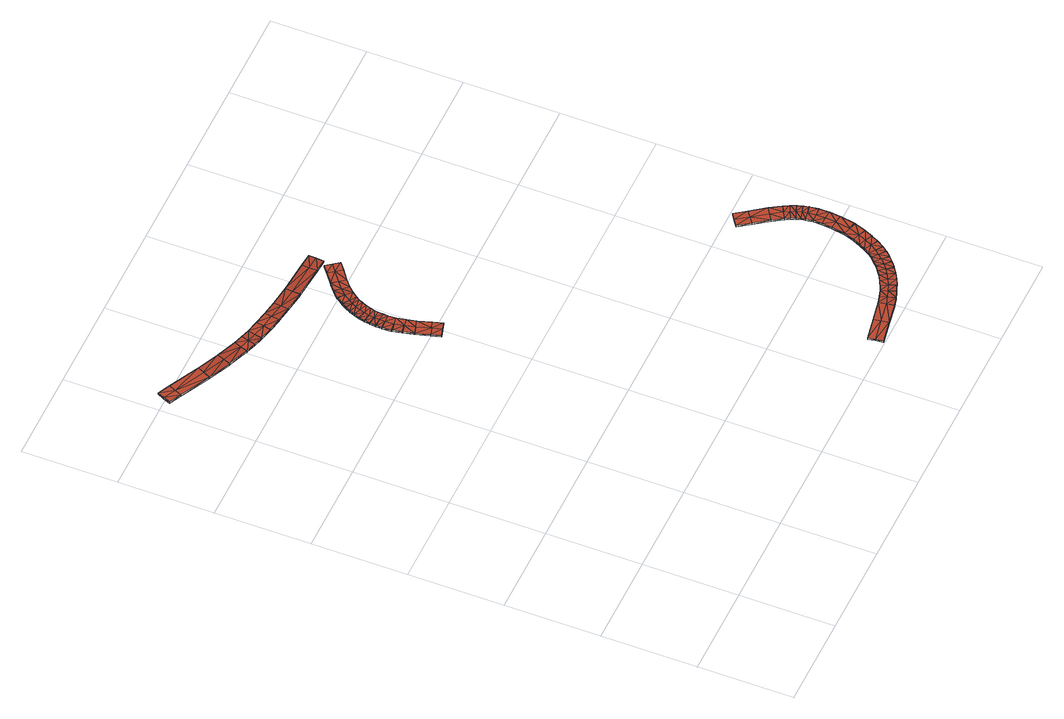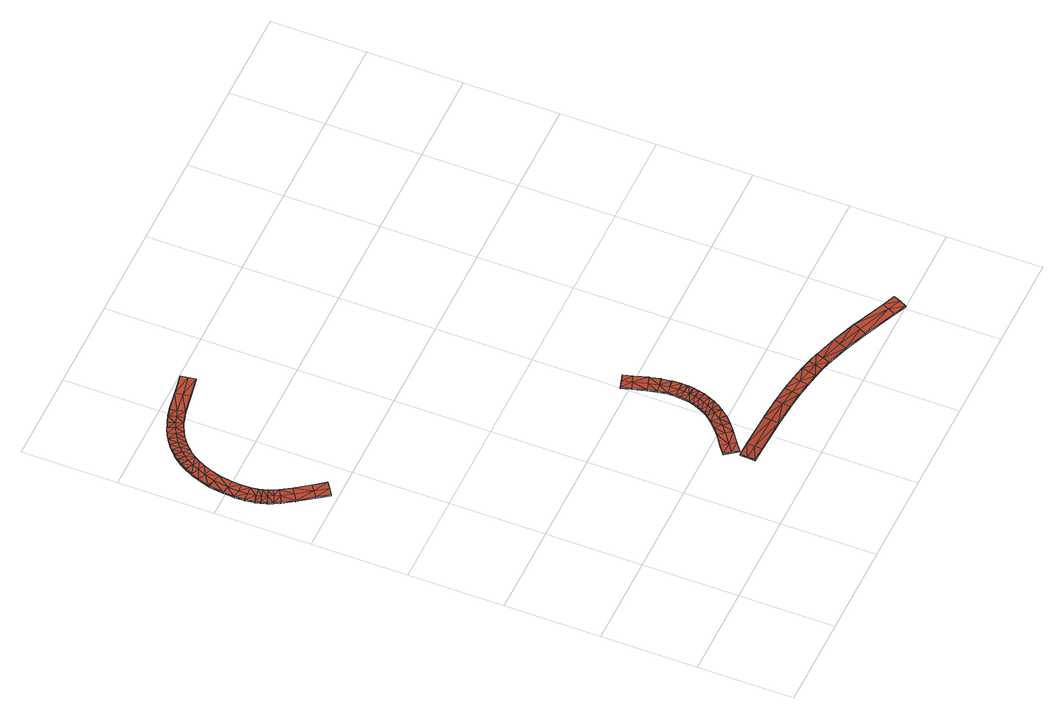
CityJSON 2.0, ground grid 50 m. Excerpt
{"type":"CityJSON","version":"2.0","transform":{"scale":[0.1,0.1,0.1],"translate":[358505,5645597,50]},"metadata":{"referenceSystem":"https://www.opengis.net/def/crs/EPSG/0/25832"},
"CityObjects":{
"building1":{"type":"Building","attributes":{"Geometrietyp2DReferenz":"2000","Gemeindeschluessel":"05315000","function":"53001_1830","roofType":"9999","measuredHeight":1},"geometry":[{"type":"Solid","lod":"2","boundaries":[[[[0,1,2]],[[1,3,2]],[[4,5,0]],[[5,1,0]],[[6,7,4]],[[7,5,4]],[[8,9,6]],[[9,7,6]],[[10,11,8]],[[11,9,8]],[[12,13,10]],[[13,11,10]],[[14,15,12]],[[15,13,12]],[[16,17,14]],[[17,15,14]],[[18,19,16]],[[19,17,16]],[[20,21,18]],[[21,19,18]],[[22,23,20]],[[23,21,20]],[[24,25,22]],[[25,23,22]],[[26,27,24]],[[27,25,24]],[[28,29,26]],[[29,27,26]],[[30,31,28]],[[31,29,28]],[[32,33,30]],[[33,31,30]],[[34,35,32]],[[35,33,32]],[[36,37,34]],[[37,35,34]],[[38,39,36]],[[39,37,36]],[[40,41,38]],[[41,39,38]],[[42,43,40]],[[43,41,40]],[[44,45,42]],[[45,43,42]],[[46,47,44]],[[47,45,44]],[[48,49,46]],[[49,47,46]],[[50,51,48]],[[51,49,48]],[[52,53,50]],[[53,51,50]],[[54,55,52]],[[55,53,52]],[[56,57,54]],[[57,55,54]],[[58,59,56]],[[59,57,56]],[[60,61,58]],[[61,59,58]],[[62,63,60]],[[63,61,60]],[[64,65,66]],[[66,67,62]],[[67,63,62]],[[65,67,66]],[[68,69,64]],[[69,65,64]],[[70,71,68]],[[71,69,68]],[[72,73,70]],[[73,71,70]],[[74,75,72]],[[75,73,72]],[[76,77,74]],[[77,75,74]],[[78,79,76]],[[79,77,76]],[[80,81,78]],[[81,79,78]],[[82,83,80]],[[83,81,80]],[[84,85,82]],[[85,83,82]],[[86,87,84]],[[87,85,84]],[[2,3,86]],[[3,87,86]],[[88,3,1]],[[88,1,5]],[[89,88,7]],[[7,88,5]],[[90,89,9]],[[9,89,7]],[[91,90,9]],[[91,9,11]],[[91,11,92]],[[92,11,13]],[[92,13,15]],[[92,15,93]],[[93,15,94]],[[94,15,17]],[[94,17,95]],[[95,17,19]],[[95,19,96]],[[96,19,21]],[[96,21,23]],[[96,23,97]],[[98,27,29]],[[97,23,98]],[[98,23,25]],[[98,25,27]],[[85,87,3]],[[85,3,88]],[[83,85,88]],[[83,88,89]],[[83,89,81]],[[79,81,89]],[[79,89,90]],[[79,90,77]],[[77,90,75]],[[73,75,90]],[[73,90,91]],[[73,91,71]],[[71,91,69]],[[69,91,65]],[[65,91,92]],[[65,92,67]],[[67,92,63]],[[63,92,61]],[[61,92,59]],[[59,92,93]],[[59,93,57]],[[57,93,55]],[[55,93,94]],[[55,94,53]],[[53,94,51]],[[51,94,49]],[[49,94,47]],[[47,94,95]],[[47,95,45]],[[45,95,43]],[[43,95,41]],[[41,95,96]],[[41,96,39]],[[39,96,97]],[[39,97,37]],[[37,97,35]],[[35,97,33]],[[33,97,98]],[[33,98,29]],[[33,29,31]],[[54,52,99]],[[52,50,99]],[[50,48,99]],[[48,46,99]],[[46,100,99]],[[46,44,100]],[[44,42,100]],[[42,40,100]],[[40,101,100]],[[40,38,101]],[[38,102,101]],[[38,36,102]],[[36,34,102]],[[34,32,102]],[[32,103,102]],[[32,28,103]],[[32,30,28]],[[6,4,104]],[[104,0,2]],[[104,4,0]],[[105,6,104]],[[106,8,105]],[[8,6,105]],[[107,8,106]],[[107,10,8]],[[107,108,10]],[[108,12,10]],[[108,14,12]],[[108,109,14]],[[109,99,14]],[[99,16,14]],[[99,100,16]],[[100,18,16]],[[100,101,18]],[[101,20,18]],[[101,22,20]],[[101,102,22]],[[102,103,22]],[[103,24,22]],[[103,26,24]],[[103,28,26]],[[84,2,86]],[[84,104,2]],[[82,104,84]],[[82,105,104]],[[82,80,105]],[[78,105,80]],[[78,106,105]],[[78,76,106]],[[76,74,106]],[[72,106,74]],[[72,107,106]],[[72,70,107]],[[70,68,107]],[[68,64,107]],[[64,108,107]],[[64,66,108]],[[66,62,108]],[[62,60,108]],[[60,58,108]],[[58,109,108]],[[58,56,109]],[[56,54,109]],[[54,99,109]]]],"semantics":{"surfaces":[{"type":"WallSurface"},{"type":"GroundSurface"},{"type":"RoofSurface"}],"values":[[0,0,0,0,0,0,0,0,0,0,0,0,0,0,0,0,0,0,0,0,0,0,0,0,0,0,0,0,0,0,0,0,0,0,0,0,0,0,0,0,0,0,0,0,0,0,0,0,0,0,0,0,0,0,0,0,0,0,0,0,0,0,0,0,0,0,0,0,0,0,0,0,0,0,0,0,0,0,0,0,0,0,0,0,0,0,0,0,1,1,1,1,1,1,1,1,1,1,1,1,1,1,1,1,1,1,1,1,1,1,1,1,1,1,1,1,1,1,1,1,1,1,1,1,1,1,1,1,1,1,1,1,1,1,1,1,1,1,1,1,1,1,1,1,1,1,1,1,1,1,1,1,2,2,2,2,2,2,2,2,2,2,2,2,2,2,2,2,2,2,2,2,2,2,2,2,2,2,2,2,2,2,2,2,2,2,2,2,2,2,2,2,2,2,2,2,2,2,2,2,2,2,2,2,2,2,2,2,2,2,2,2,2,2,2,2]]}}]},
"building2":{"type":"Building","attributes":{"Geometrietyp2DReferenz":"2000","Gemeindeschluessel":"05315000","function":"53001_1830","roofType":"9999","measuredHeight":1},"geometry":[{"type":"Solid","lod":"2","boundaries":[[[[110,111,112]],[[113,114,115]],[[114,110,115]],[[116,117,113]],[[117,114,113]],[[118,119,116]],[[119,117,116]],[[120,121,118]],[[121,119,118]],[[122,123,120]],[[123,121,120]],[[124,125,122]],[[125,123,122]],[[126,127,124]],[[127,125,124]],[[128,129,126]],[[129,127,126]],[[130,131,128]],[[131,129,128]],[[132,133,130]],[[133,131,130]],[[134,135,132]],[[135,133,132]],[[136,137,134]],[[137,135,134]],[[138,139,140]],[[140,139,136]],[[139,137,136]],[[141,138,140]],[[142,143,141]],[[143,138,141]],[[144,145,146]],[[146,147,142]],[[147,143,142]],[[145,147,146]],[[148,149,150]],[[150,149,144]],[[149,145,144]],[[151,148,150]],[[152,153,151]],[[153,148,151]],[[154,155,152]],[[155,153,152]],[[156,157,154]],[[157,155,154]],[[158,159,156]],[[159,157,156]],[[160,161,158]],[[161,159,158]],[[162,163,160]],[[163,161,160]],[[164,165,162]],[[165,163,162]],[[166,167,164]],[[167,165,164]],[[168,169,166]],[[169,167,166]],[[170,171,168]],[[171,169,168]],[[172,173,170]],[[173,171,170]],[[174,175,172]],[[175,173,172]],[[176,177,174]],[[177,175,174]],[[178,179,176]],[[180,179,178]],[[179,177,176]],[[181,180,178]],[[182,183,181]],[[183,180,181]],[[184,185,182]],[[185,183,182]],[[186,187,184]],[[187,185,184]],[[188,189,186]],[[189,187,186]],[[190,191,188]],[[191,189,188]],[[192,193,190]],[[193,191,190]],[[194,195,192]],[[196,197,198]],[[195,193,192]],[[198,199,194]],[[199,195,194]],[[197,199,198]],[[200,201,196]],[[201,197,196]],[[202,203,200]],[[203,201,200]],[[204,205,202]],[[205,203,202]],[[206,207,204]],[[207,205,204]],[[208,209,206]],[[210,209,208]],[[209,207,206]],[[211,210,208]],[[212,213,211]],[[213,210,211]],[[214,215,212]],[[215,213,212]],[[216,217,214]],[[217,215,214]],[[218,219,220]],[[220,219,216]],[[219,217,216]],[[221,218,220]],[[222,223,221]],[[223,218,221]],[[224,225,222]],[[225,223,222]],[[226,227,224]],[[227,225,224]],[[228,229,226]],[[230,229,228]],[[229,227,226]],[[231,230,228]],[[232,233,231]],[[233,230,231]],[[234,235,232]],[[235,233,232]],[[236,237,234]],[[237,235,234]],[[238,239,236]],[[239,237,236]],[[240,241,238]],[[241,239,238]],[[242,243,240]],[[244,245,246]],[[243,241,240]],[[246,247,242]],[[247,243,242]],[[245,247,246]],[[248,249,244]],[[249,245,244]],[[112,111,248]],[[111,249,248]],[[115,110,112]],[[147,145,143]],[[143,145,250]],[[149,148,251]],[[149,251,250]],[[250,145,149]],[[155,157,252]],[[155,252,153]],[[153,252,251]],[[251,148,153]],[[161,163,253]],[[161,253,252]],[[252,157,159]],[[253,163,165]],[[252,159,161]],[[167,169,254]],[[167,254,253]],[[253,165,167]],[[173,175,255]],[[173,255,254]],[[254,169,171]],[[254,171,173]],[[179,180,256]],[[179,256,177]],[[177,256,255]],[[177,255,175]],[[185,187,257]],[[185,257,256]],[[185,256,183]],[[183,256,180]],[[191,193,258]],[[191,258,257]],[[191,257,189]],[[189,257,187]],[[195,199,258]],[[258,199,259]],[[259,199,197]],[[195,258,193]],[[259,197,201]],[[260,219,218]],[[260,218,223]],[[260,223,225]],[[260,225,227]],[[260,227,261]],[[261,227,229]],[[261,229,230]],[[261,230,233]],[[261,233,262]],[[262,233,235]],[[262,235,237]],[[262,237,263]],[[263,237,239]],[[263,239,243]],[[243,239,241]],[[143,250,138]],[[138,250,139]],[[250,251,137]],[[250,137,139]],[[251,252,135]],[[251,135,137]],[[252,253,133]],[[252,133,135]],[[253,254,133]],[[133,254,131]],[[254,255,131]],[[131,255,129]],[[255,256,129]],[[129,256,127]],[[256,257,125]],[[256,125,127]],[[257,258,123]],[[257,123,125]],[[258,259,121]],[[258,121,123]],[[121,259,119]],[[119,259,264]],[[119,264,117]],[[117,264,265]],[[117,265,114]],[[114,265,266]],[[259,201,264]],[[264,201,203]],[[264,203,205]],[[264,205,207]],[[264,207,265]],[[265,207,209]],[[114,266,110]],[[110,266,260]],[[110,260,261]],[[110,261,111]],[[111,261,262]],[[111,262,249]],[[249,262,263]],[[249,263,245]],[[245,263,247]],[[265,209,210]],[[265,210,213]],[[265,213,215]],[[265,215,266]],[[266,215,217]],[[266,217,219]],[[266,219,260]],[[247,263,243]],[[267,132,268]],[[267,134,132]],[[268,132,269]],[[132,130,269]],[[269,130,270]],[[130,128,270]],[[270,128,271]],[[128,126,271]],[[272,150,144]],[[154,267,156]],[[154,152,267]],[[152,273,267]],[[273,152,151]],[[160,268,162]],[[160,267,268]],[[267,158,156]],[[267,160,158]],[[166,269,168]],[[271,124,274]],[[271,126,124]],[[274,122,275]],[[274,124,122]],[[275,120,276]],[[275,122,120]],[[120,118,276]],[[118,277,276]],[[166,268,269]],[[268,164,162]],[[268,166,164]],[[172,270,174]],[[172,269,270]],[[269,170,168]],[[269,172,170]],[[118,116,277]],[[116,278,277]],[[116,113,278]],[[113,279,278]],[[113,115,279]],[[115,280,279]],[[115,281,280]],[[115,112,281]],[[178,271,181]],[[178,176,271]],[[176,270,271]],[[176,174,270]],[[184,274,186]],[[184,271,274]],[[112,282,281]],[[112,248,282]],[[248,283,282]],[[248,244,283]],[[244,246,283]],[[246,242,283]],[[184,182,271]],[[182,181,271]],[[190,275,192]],[[190,274,275]],[[190,188,274]],[[188,186,274]],[[194,275,198]],[[275,276,198]],[[276,196,198]],[[194,192,275]],[[276,200,196]],[[276,277,200]],[[277,202,200]],[[277,204,202]],[[277,206,204]],[[277,278,206]],[[278,208,206]],[[278,211,208]],[[278,212,211]],[[278,214,212]],[[278,279,214]],[[279,216,214]],[[279,220,216]],[[279,280,220]],[[280,221,220]],[[280,222,221]],[[280,224,222]],[[280,226,224]],[[280,281,226]],[[281,228,226]],[[281,231,228]],[[281,232,231]],[[281,282,232]],[[282,234,232]],[[282,236,234]],[[282,283,236]],[[283,238,236]],[[283,242,238]],[[242,240,238]],[[146,142,144]],[[142,272,144]],[[150,273,151]],[[150,272,273]],[[142,141,272]],[[141,140,272]],[[272,136,273]],[[272,140,136]],[[273,134,267]],[[273,136,134]]]],"semantics":{"surfaces":[{"type":"WallSurface"},{"type":"GroundSurface"},{"type":"RoofSurface"}],"values":[[0,0,0,0,0,0,0,0,0,0,0,0,0,0,0,0,0,0,0,0,0,0,0,0,0,0,0,0,0,0,0,0,0,0,0,0,0,0,0,0,0,0,0,0,0,0,0,0,0,0,0,0,0,0,0,0,0,0,0,0,0,0,0,0,0,0,0,0,0,0,0,0,0,0,0,0,0,0,0,0,0,0,0,0,0,0,0,0,0,0,0,0,0,0,0,0,0,0,0,0,0,0,0,0,0,0,0,0,0,0,0,0,0,0,0,0,0,0,0,0,0,0,0,0,0,0,0,0,0,0,0,0,0,0,0,0,0,0,0,0,1,1,1,1,1,1,1,1,1,1,1,1,1,1,1,1,1,1,1,1,1,1,1,1,1,1,1,1,1,1,1,1,1,1,1,1,1,1,1,1,1,1,1,1,1,1,1,1,1,1,1,1,1,1,1,1,1,1,1,1,1,1,1,1,1,1,1,1,1,1,1,1,1,1,1,1,1,1,1,1,1,1,1,1,1,1,1,1,1,1,1,1,1,1,1,1,1,1,1,1,1,1,2,2,2,2,2,2,2,2,2,2,2,2,2,2,2,2,2,2,2,2,2,2,2,2,2,2,2,2,2,2,2,2,2,2,2,2,2,2,2,2,2,2,2,2,2,2,2,2,2,2,2,2,2,2,2,2,2,2,2,2,2,2,2,2,2,2,2,2,2,2,2,2,2,2,2,2,2,2,2,2,2,2,2,2,2,2,2,2,2,2,2,2,2,2,2,2,2,2,2,2,2,2]]}}]},
"building3":{"type":"Building","attributes":{"Geometrietyp2DReferenz":"2000","Gemeindeschluessel":"05315000","function":"53001_1830","roofType":"9999","measuredHeight":1},"geometry":[{"type":"Solid","lod":"2","boundaries":[[[[284,285,286]],[[285,287,286]],[[288,289,284]],[[289,285,284]],[[290,291,288]],[[291,289,288]],[[292,293,290]],[[293,291,290]],[[294,295,292]],[[295,293,292]],[[296,297,294]],[[297,295,294]],[[298,299,296]],[[299,297,296]],[[300,301,298]],[[301,299,298]],[[302,303,300]],[[303,301,300]],[[304,305,302]],[[305,303,302]],[[306,307,304]],[[307,305,304]],[[308,309,306]],[[309,307,306]],[[310,311,308]],[[311,309,308]],[[312,313,310]],[[313,311,310]],[[314,315,312]],[[315,313,312]],[[316,317,314]],[[317,315,314]],[[318,319,316]],[[319,317,316]],[[320,321,318]],[[321,319,318]],[[322,323,320]],[[323,321,320]],[[324,325,322]],[[325,323,322]],[[326,327,324]],[[327,325,324]],[[328,329,326]],[[329,327,326]],[[330,331,328]],[[331,329,328]],[[332,333,330]],[[333,331,330]],[[334,335,332]],[[335,333,332]],[[336,337,334]],[[337,335,334]],[[338,339,336]],[[339,337,336]],[[340,341,338]],[[341,339,338]],[[342,343,340]],[[343,341,340]],[[344,345,342]],[[345,343,342]],[[346,347,344]],[[347,345,344]],[[348,349,346]],[[349,347,346]],[[350,351,348]],[[351,349,348]],[[352,353,350]],[[353,351,350]],[[354,355,352]],[[355,353,352]],[[356,357,354]],[[357,355,354]],[[358,359,356]],[[359,357,356]],[[360,361,358]],[[361,359,358]],[[362,363,360]],[[364,365,362]],[[363,361,360]],[[365,363,362]],[[366,367,364]],[[367,365,364]],[[368,369,366]],[[369,367,366]],[[370,371,368]],[[371,369,368]],[[372,373,370]],[[373,371,370]],[[374,375,372]],[[375,373,372]],[[376,377,374]],[[377,375,374]],[[378,379,376]],[[379,377,376]],[[380,381,378]],[[381,379,378]],[[382,383,380]],[[383,381,380]],[[384,385,382]],[[385,383,382]],[[386,387,384]],[[387,385,384]],[[388,389,386]],[[389,387,386]],[[390,391,388]],[[391,389,388]],[[392,393,390]],[[393,391,390]],[[394,395,392]],[[395,393,392]],[[396,397,394]],[[397,395,394]],[[398,399,396]],[[399,397,396]],[[400,401,398]],[[401,399,398]],[[402,403,400]],[[403,401,400]],[[404,405,402]],[[405,403,402]],[[406,407,404]],[[407,405,404]],[[408,409,406]],[[409,407,406]],[[410,411,408]],[[411,409,408]],[[412,413,410]],[[413,411,410]],[[414,415,412]],[[415,413,412]],[[416,417,414]],[[417,415,414]],[[418,419,416]],[[419,417,416]],[[420,421,418]],[[421,419,418]],[[422,423,420]],[[423,421,420]],[[424,425,422]],[[425,423,422]],[[426,427,424]],[[427,425,424]],[[428,429,426]],[[429,427,426]],[[430,431,428]],[[431,429,428]],[[432,433,430]],[[433,431,430]],[[434,435,432]],[[435,433,432]],[[436,437,434]],[[437,435,434]],[[438,439,436]],[[439,437,436]],[[440,441,438]],[[441,439,438]],[[442,443,440]],[[443,441,440]],[[444,445,442]],[[445,443,442]],[[446,447,444]],[[447,445,444]],[[448,449,446]],[[449,447,446]],[[450,451,448]],[[451,449,448]],[[452,453,450]],[[453,451,450]],[[454,455,452]],[[455,453,452]],[[456,457,454]],[[457,455,454]],[[458,459,456]],[[459,457,456]],[[460,461,458]],[[461,459,458]],[[462,463,460]],[[463,461,460]],[[464,465,462]],[[465,463,462]],[[466,467,464]],[[467,465,464]],[[468,469,466]],[[469,467,466]],[[470,471,468]],[[471,469,468]],[[472,473,470]],[[473,471,470]],[[474,475,472]],[[475,473,472]],[[476,477,474]],[[477,475,474]],[[478,479,476]],[[479,477,476]],[[480,481,478]],[[481,479,478]],[[482,483,480]],[[483,481,480]],[[484,485,482]],[[485,483,482]],[[486,487,484]],[[487,485,484]],[[488,489,486]],[[489,487,486]],[[490,491,488]],[[491,489,488]],[[492,493,490]],[[493,491,490]],[[494,495,492]],[[495,493,492]],[[286,287,494]],[[287,495,494]],[[496,311,497]],[[497,311,498]],[[498,311,313]],[[498,313,499]],[[499,313,315]],[[499,315,500]],[[500,315,317]],[[500,317,319]],[[500,319,501]],[[319,321,502]],[[319,502,501]],[[321,323,502]],[[502,323,503]],[[323,325,503]],[[503,325,504]],[[325,327,505]],[[325,505,504]],[[327,329,506]],[[327,506,505]],[[329,331,507]],[[329,507,506]],[[331,333,508]],[[331,508,507]],[[333,335,508]],[[508,335,509]],[[335,337,510]],[[335,510,509]],[[337,339,511]],[[337,511,510]],[[339,341,511]],[[511,341,343]],[[495,287,493]],[[493,287,512]],[[493,512,513]],[[493,513,491]],[[491,513,489]],[[489,513,487]],[[487,513,485]],[[485,513,514]],[[485,514,483]],[[483,514,481]],[[481,514,515]],[[481,515,479]],[[479,515,477]],[[477,515,475]],[[475,515,473]],[[473,515,516]],[[473,516,471]],[[471,516,469]],[[469,516,467]],[[467,516,517]],[[467,517,465]],[[465,517,463]],[[463,517,461]],[[461,517,518]],[[461,518,459]],[[459,518,457]],[[457,518,519]],[[457,519,455]],[[455,519,453]],[[453,519,451]],[[451,519,520]],[[451,520,449]],[[449,520,447]],[[447,520,445]],[[445,520,521]],[[445,521,443]],[[443,521,441]],[[441,521,439]],[[439,521,496]],[[439,496,437]],[[437,496,435]],[[435,496,433]],[[433,496,497]],[[433,497,431]],[[431,497,429]],[[429,497,427]],[[427,497,498]],[[427,498,425]],[[425,498,423]],[[423,498,421]],[[421,498,419]],[[419,498,499]],[[419,499,417]],[[417,499,415]],[[415,499,413]],[[287,285,512]],[[512,285,289]],[[512,289,291]],[[512,291,513]],[[513,291,514]],[[514,291,293]],[[514,293,295]],[[514,295,515]],[[515,295,516]],[[516,295,297]],[[516,297,299]],[[516,299,517]],[[517,299,301]],[[517,301,518]],[[518,301,303]],[[518,303,519]],[[519,303,305]],[[519,305,520]],[[520,305,307]],[[520,307,521]],[[521,307,309]],[[521,309,496]],[[496,309,311]],[[413,499,500]],[[413,500,411]],[[411,500,409]],[[409,500,407]],[[407,500,501]],[[407,501,405]],[[501,502,401]],[[401,502,399]],[[403,405,501]],[[403,501,401]],[[502,503,395]],[[395,503,393]],[[397,399,502]],[[397,502,395]],[[503,504,391]],[[391,504,389]],[[389,504,387]],[[391,393,503]],[[504,505,385]],[[385,505,383]],[[383,505,381]],[[387,504,385]],[[505,506,379]],[[379,506,377]],[[377,506,375]],[[381,505,379]],[[506,507,373]],[[373,507,371]],[[371,507,369]],[[375,506,373]],[[507,508,365]],[[365,508,363]],[[507,365,367]],[[507,367,369]],[[508,509,361]],[[361,509,359]],[[359,509,357]],[[508,361,363]],[[509,510,353]],[[353,510,351]],[[509,353,355]],[[509,355,357]],[[510,511,349]],[[349,511,347]],[[510,349,351]],[[511,343,347]],[[347,343,345]],[[522,523,322]],[[322,523,324]],[[523,524,324]],[[324,525,326]],[[324,524,525]],[[326,526,328]],[[326,525,526]],[[328,527,330]],[[328,526,527]],[[378,376,526]],[[376,374,526]],[[380,378,525]],[[526,372,527]],[[372,370,527]],[[370,368,527]],[[374,372,526]],[[527,364,528]],[[364,362,528]],[[330,528,332]],[[330,527,528]],[[332,528,334]],[[528,529,334]],[[334,530,336]],[[334,529,530]],[[336,531,338]],[[336,530,531]],[[338,531,340]],[[527,366,364]],[[527,368,366]],[[528,360,529]],[[360,358,529]],[[358,356,529]],[[528,362,360]],[[529,352,530]],[[352,350,530]],[[531,342,340]],[[494,492,286]],[[492,532,286]],[[492,533,532]],[[492,490,533]],[[490,488,533]],[[488,486,533]],[[486,484,533]],[[484,534,533]],[[484,482,534]],[[482,480,534]],[[529,354,352]],[[529,356,354]],[[530,348,531]],[[480,535,534]],[[480,478,535]],[[478,476,535]],[[476,474,535]],[[474,472,535]],[[472,536,535]],[[472,470,536]],[[470,468,536]],[[468,466,536]],[[348,346,531]],[[530,350,348]],[[531,346,342]],[[346,344,342]],[[286,532,284]],[[466,537,536]],[[466,464,537]],[[464,462,537]],[[462,460,537]],[[460,538,537]],[[460,458,538]],[[458,456,538]],[[456,539,538]],[[456,454,539]],[[532,288,284]],[[532,290,288]],[[532,533,290]],[[533,534,290]],[[534,292,290]],[[534,294,292]],[[534,535,294]],[[535,536,294]],[[536,296,294]],[[454,452,539]],[[452,450,539]],[[450,540,539]],[[450,448,540]],[[448,446,540]],[[446,444,540]],[[444,541,540]],[[444,442,541]],[[442,440,541]],[[536,298,296]],[[536,537,298]],[[537,300,298]],[[537,538,300]],[[538,302,300]],[[538,539,302]],[[539,304,302]],[[539,540,304]],[[540,306,304]],[[540,541,306]],[[440,438,541]],[[438,542,541]],[[438,436,542]],[[436,434,542]],[[434,432,542]],[[432,543,542]],[[432,430,543]],[[430,428,543]],[[428,426,543]],[[426,544,543]],[[426,424,544]],[[424,422,544]],[[422,420,544]],[[420,418,544]],[[418,545,544]],[[418,416,545]],[[416,414,545]],[[414,412,545]],[[412,546,545]],[[412,410,546]],[[410,408,546]],[[408,406,546]],[[406,547,546]],[[406,404,547]],[[547,400,522]],[[400,398,522]],[[541,308,306]],[[541,542,308]],[[542,310,308]],[[542,543,310]],[[543,544,310]],[[544,312,310]],[[402,547,404]],[[402,400,547]],[[522,394,523]],[[394,392,523]],[[396,522,398]],[[396,394,522]],[[523,390,524]],[[390,388,524]],[[544,545,312]],[[545,314,312]],[[545,546,314]],[[546,316,314]],[[546,318,316]],[[546,547,318]],[[318,522,320]],[[318,547,522]],[[320,522,322]],[[388,386,524]],[[390,523,392]],[[524,384,525]],[[384,382,525]],[[382,380,525]],[[386,384,524]],[[525,378,526]]]],"semantics":{"surfaces":[{"type":"WallSurface"},{"type":"GroundSurface"},{"type":"RoofSurface"}],"values":[[0,0,0,0,0,0,0,0,0,0,0,0,0,0,0,0,0,0,0,0,0,0,0,0,0,0,0,0,0,0,0,0,0,0,0,0,0,0,0,0,0,0,0,0,0,0,0,0,0,0,0,0,0,0,0,0,0,0,0,0,0,0,0,0,0,0,0,0,0,0,0,0,0,0,0,0,0,0,0,0,0,0,0,0,0,0,0,0,0,0,0,0,0,0,0,0,0,0,0,0,0,0,0,0,0,0,0,0,0,0,0,0,0,0,0,0,0,0,0,0,0,0,0,0,0,0,0,0,0,0,0,0,0,0,0,0,0,0,0,0,0,0,0,0,0,0,0,0,0,0,0,0,0,0,0,0,0,0,0,0,0,0,0,0,0,0,0,0,0,0,0,0,0,0,0,0,0,0,0,0,0,0,0,0,0,0,0,0,0,0,0,0,0,0,0,0,0,0,0,0,0,0,0,0,0,0,0,0,0,0,0,0,1,1,1,1,1,1,1,1,1,1,1,1,1,1,1,1,1,1,1,1,1,1,1,1,1,1,1,1,1,1,1,1,1,1,1,1,1,1,1,1,1,1,1,1,1,1,1,1,1,1,1,1,1,1,1,1,1,1,1,1,1,1,1,1,1,1,1,1,1,1,1,1,1,1,1,1,1,1,1,1,1,1,1,1,1,1,1,1,1,1,1,1,1,1,1,1,1,1,1,1,1,1,1,1,1,1,1,1,1,1,1,1,1,1,1,1,1,1,1,1,1,1,1,1,1,1,1,1,1,1,1,1,1,1,1,1,1,1,1,1,1,1,1,1,1,1,1,1,1,1,1,1,1,1,1,1,2,2,2,2,2,2,2,2,2,2,2,2,2,2,2,2,2,2,2,2,2,2,2,2,2,2,2,2,2,2,2,2,2,2,2,2,2,2,2,2,2,2,2,2,2,2,2,2,2,2,2,2,2,2,2,2,2,2,2,2,2,2,2,2,2,2,2,2,2,2,2,2,2,2,2,2,2,2,2,2,2,2,2,2,2,2,2,2,2,2,2,2,2,2,2,2,2,2,2,2,2,2,2,2,2,2,2,2,2,2,2,2,2,2,2,2,2,2,2,2,2,2,2,2,2,2,2,2,2,2,2,2,2,2,2,2,2,2,2,2,2,2,2,2,2,2,2,2,2,2,2,2,2,2,2,2]]}}]}
},
"vertices":[
[43,3024,83],[43,3024,73],[26,2987,83],[26,2987,73],[109,2992,80],[109,2992,70],[271,2916,73],[271,2916,63],[390,2865,67],[390,2865,57],[499,2825,61],[499,2825,51],[550,2810,59],[550,2810,49],[599,2797,56],[599,2797,46],[665,2783,53],[665,2783,43],[738,2771,50],[738,2771,40],[820,2760,45],[820,2760,35],[934,2748,38],[934,2748,28],[1109,2738,29],[1109,2738,19],[1182,2734,25],[1182,2734,15],[1180,2694,25],[1180,2694,15],[1177,2654,25],[1177,2654,15],[1105,2658,29],[1105,2658,19],[928,2668,38],[928,2668,28],[927,2668,38],[927,2668,28],[926,2668,38],[926,2668,28],[811,2680,45],[811,2680,35],[727,2691,50],[727,2691,40],[726,2691,50],[726,2691,40],[726,2692,50],[726,2692,40],[651,2704,53],[651,2704,43],[650,2704,53],[650,2704,43],[649,2704,53],[649,2704,43],[582,2719,56],[582,2719,46],[581,2719,56],[581,2719,46],[580,2719,56],[580,2719,46],[529,2733,59],[529,2733,49],[528,2733,59],[528,2733,49],[475,2749,61],[475,2749,51],[527,2733,59],[527,2733,49],[474,2749,61],[474,2749,51],[473,2750,61],[473,2750,51],[362,2790,67],[362,2790,57],[361,2790,67],[361,2790,57],[360,2791,67],[360,2791,57],[239,2842,73],[239,2842,63],[239,2843,73],[239,2843,63],[238,2843,73],[238,2843,63],[75,2920,80],[75,2920,70],[9,2951,83],[9,2951,73],[92,2956,70],[255,2879,63],[376,2828,57],[487,2787,51],[539,2771,49],[590,2758,46],[658,2743,43],[732,2731,40],[816,2720,35],[930,2708,28],[1107,2698,19],[658,2743,53],[732,2731,50],[816,2720,45],[930,2708,38],[1107,2698,29],[92,2956,80],[255,2879,73],[376,2828,67],[487,2787,61],[539,2771,59],[590,2758,56],
[1043,2445,21],[1072,2474,18],[1072,2474,28],[1020,2416,32],[1020,2416,22],[1043,2445,31],[1008,2397,34],[1008,2397,24],[997,2376,35],[997,2376,25],[987,2353,36],[987,2353,26],[979,2329,37],[979,2329,27],[972,2304,37],[972,2304,27],[968,2279,38],[968,2279,28],[965,2253,39],[965,2253,29],[964,2228,39],[964,2228,29],[966,2187,40],[966,2187,30],[974,2141,41],[974,2141,31],[986,2090,41],[986,2090,31],[1023,1968,32],[1008,2019,32],[1008,2019,42],[1023,1968,42],[985,1956,42],[985,1956,32],[932,1995,42],[932,1995,32],[946,1945,42],[946,1945,32],[909,2069,31],[909,2068,31],[909,2068,41],[909,2069,41],[909,2070,41],[909,2070,31],[896,2124,41],[896,2124,31],[895,2125,41],[895,2125,31],[895,2127,41],[895,2127,31],[887,2176,40],[887,2176,30],[887,2178,40],[887,2178,30],[886,2180,40],[886,2180,30],[884,2226,39],[884,2226,29],[884,2228,39],[884,2228,29],[884,2229,39],[884,2229,29],[885,2258,39],[885,2258,29],[885,2259,39],[885,2259,29],[885,2261,39],[885,2261,29],[888,2289,38],[888,2289,28],[888,2291,28],[888,2291,38],[889,2292,38],[889,2292,28],[894,2320,37],[894,2320,27],[894,2322,37],[894,2322,27],[894,2323,37],[894,2323,27],[902,2351,37],[902,2351,27],[902,2352,37],[902,2352,27],[902,2354,37],[902,2354,27],[912,2382,36],[912,2382,26],[912,2380,36],[912,2380,26],[913,2383,36],[913,2383,26],[924,2409,35],[924,2409,25],[924,2410,35],[924,2410,25],[925,2411,35],[925,2411,25],[938,2436,34],[938,2436,24],[939,2437,24],[939,2437,34],[939,2438,34],[939,2438,24],[954,2461,32],[954,2461,22],[955,2463,32],[955,2463,22],[982,2496,21],[956,2464,22],[956,2464,32],[982,2496,31],[983,2498,31],[983,2498,21],[984,2500,31],[984,2500,21],[1016,2532,28],[1016,2532,18],[1017,2533,28],[1017,2533,18],[1019,2534,18],[1019,2534,28],[1057,2566,26],[1057,2566,16],[1058,2567,26],[1058,2567,16],[1059,2568,26],[1059,2568,16],[1114,2609,23],[1114,2609,13],[1156,2642,21],[1156,2642,11],[1180,2610,21],[1180,2610,11],[1162,2545,23],[1162,2545,13],[1204,2578,21],[1204,2578,11],[1108,2505,26],[1108,2505,16],[970,2007,32],[948,2080,31],[934,2133,31],[926,2182,30],[924,2228,29],[925,2256,29],[928,2285,28],[933,2313,27],[940,2341,27],[949,2367,26],[1013,2472,21],[1044,2503,18],[1083,2536,16],[1138,2577,13],[960,2393,25],[973,2417,24],[987,2439,22],[934,2133,41],[926,2182,40],[924,2228,39],[925,2256,39],[928,2285,38],[970,2007,42],[948,2080,41],[933,2313,37],[940,2341,37],[949,2367,36],[960,2393,35],[973,2417,34],[987,2439,32],[1013,2472,31],[1044,2503,28],[1083,2536,26],[1138,2577,23],
[1750,85,19],[1750,85,9],[1757,45,19],[1757,45,9],[1865,106,23],[1865,106,13],[1970,125,27],[1970,125,17],[2008,134,29],[2008,134,19],[2042,145,31],[2042,145,21],[2071,157,33],[2071,157,23],[2100,171,34],[2100,171,24],[2127,187,36],[2127,187,26],[2152,204,37],[2152,204,27],[2175,223,38],[2175,223,28],[2196,243,39],[2196,243,29],[2215,264,40],[2215,264,30],[2232,286,41],[2232,286,31],[2249,314,42],[2249,314,32],[2265,346,43],[2265,346,33],[2281,385,44],[2281,385,34],[2300,438,46],[2300,438,36],[2311,509,47],[2311,509,37],[2315,561,48],[2315,561,38],[2314,606,49],[2314,606,39],[2309,644,49],[2309,644,39],[2304,666,50],[2304,666,40],[2296,689,50],[2296,689,40],[2285,712,50],[2285,712,40],[2273,737,50],[2273,737,40],[2238,792,50],[2238,792,40],[2183,868,50],[2183,868,40],[2139,931,51],[2139,931,41],[2171,955,51],[2171,955,41],[2204,978,51],[2204,978,41],[2248,915,50],[2248,915,40],[2304,838,50],[2304,838,40],[2305,837,50],[2305,837,40],[2305,836,50],[2305,836,40],[2341,778,50],[2341,778,40],[2342,777,50],[2342,777,40],[2343,775,50],[2343,775,40],[2357,748,50],[2357,748,40],[2358,747,50],[2358,747,40],[2358,746,50],[2358,746,40],[2370,719,50],[2370,719,40],[2370,718,50],[2370,718,40],[2371,716,50],[2371,716,40],[2380,690,50],[2380,690,40],[2380,689,50],[2380,689,40],[2381,687,50],[2381,687,40],[2387,662,49],[2387,662,39],[2388,660,49],[2388,660,39],[2388,657,49],[2388,657,39],[2394,614,49],[2394,614,39],[2394,612,49],[2394,612,39],[2394,609,49],[2394,609,39],[2395,560,48],[2395,560,38],[2395,558,48],[2395,558,38],[2395,557,48],[2395,557,38],[2390,501,47],[2390,501,37],[2390,500,47],[2390,500,37],[2390,499,47],[2390,499,37],[2379,423,46],[2379,423,36],[2378,419,46],[2378,419,36],[2377,415,46],[2377,415,36],[2356,357,44],[2356,357,34],[2356,356,44],[2356,356,34],[2356,355,44],[2356,355,34],[2338,314,43],[2338,314,33],[2338,313,43],[2338,313,33],[2337,312,43],[2337,312,33],[2320,276,42],[2320,276,32],[2319,275,42],[2319,275,32],[2318,273,42],[2318,273,32],[2299,242,41],[2299,242,31],[2298,241,41],[2298,241,31],[2297,239,41],[2297,239,31],[2278,214,40],[2278,214,30],[2277,213,40],[2277,213,30],[2276,212,40],[2276,212,30],[2255,188,39],[2255,188,29],[2254,187,39],[2254,187,29],[2252,186,39],[2252,186,29],[2229,164,38],[2229,164,28],[2228,163,38],[2228,163,28],[2227,162,38],[2227,162,28],[2201,141,37],[2201,141,27],[2200,140,37],[2200,140,27],[2198,139,37],[2198,139,27],[2171,120,36],[2171,120,26],[2170,119,36],[2170,119,26],[2168,119,36],[2168,119,26],[2139,101,34],[2139,101,24],[2138,101,34],[2138,101,24],[2136,100,34],[2136,100,24],[2106,85,33],[2106,85,23],[2104,84,33],[2104,84,23],[2103,84,33],[2103,84,23],[2071,71,31],[2071,71,21],[2070,70,31],[2070,70,21],[2069,70,31],[2069,70,21],[2032,58,29],[2032,58,19],[2030,57,29],[2030,57,19],[2029,57,29],[2029,57,19],[1988,47,27],[1988,47,17],[1987,46,27],[1987,46,17],[1985,46,27],[1985,46,17],[1878,28,23],[1878,28,13],[1763,6,19],[1763,6,9],[2246,239,30],[2265,263,31],[2284,294,32],[2302,330,33],[2319,371,34],[2339,428,36],[2350,505,37],[2355,560,38],[2354,609,39],[2349,652,39],[2342,677,40],[2333,703,40],[2322,730,40],[2307,757,40],[2271,815,40],[2215,892,40],[1871,67,13],[1979,85,17],[2019,96,19],[2056,108,21],[2088,121,23],[2119,136,24],[2148,153,26],[2176,172,27],[2201,193,28],[2225,215,29],[2350,505,47],[2355,560,48],[2354,609,49],[2349,652,49],[2342,677,50],[2333,703,50],[2322,730,50],[2307,757,50],[2271,815,50],[2215,892,50],[1871,67,23],[1979,85,27],[2019,96,29],[2056,108,31],[2088,121,33],[2119,136,34],[2148,153,36],[2176,172,37],[2201,193,38],[2225,215,39],[2246,239,40],[2265,263,41],[2284,294,42],[2302,330,43],[2319,371,44],[2339,428,46]
]}
